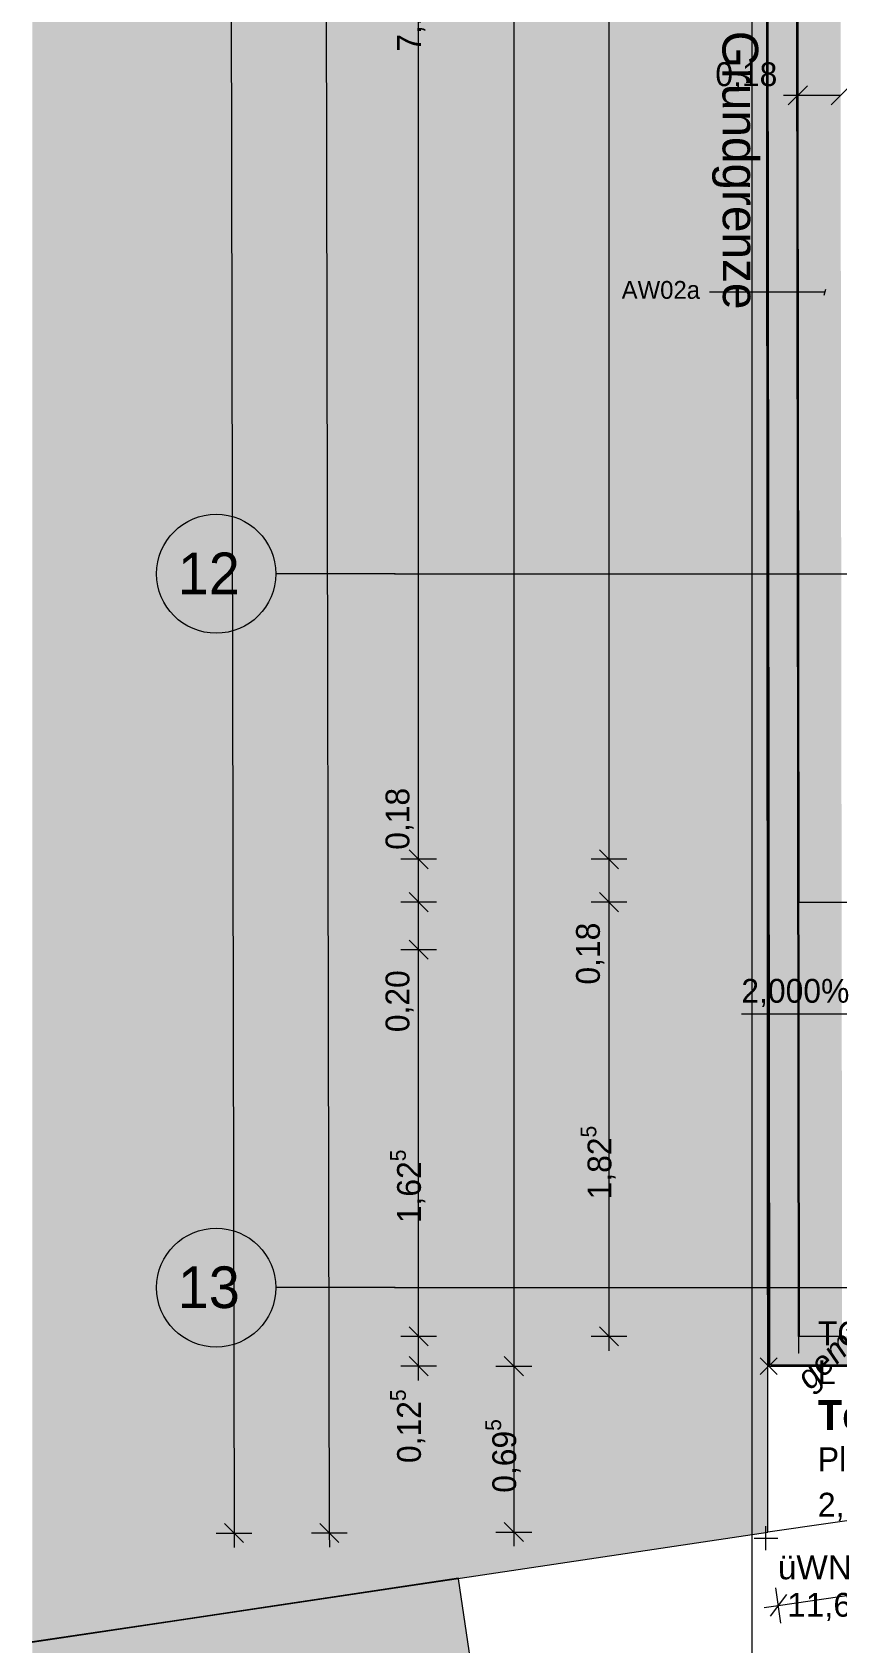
# Model space of a CAD drawing. Header units: metres. Extents: x -3 to 205, y -18 to 45.
# Drawn here: x 29.38 to 32.76, y -14.5 to -7.73 of the extents above; entities that cross this region are included whole.
import ezdxf

# ---------------------------------------------------------------- set-up
doc = ezdxf.new("R2010")
doc.units = ezdxf.units.M
doc.header["$MEASUREMENT"] = 0
doc.linetypes.add('Grenzlinie', pattern=[0.008, 0.003, -0.005])
for name, color, linetype in [('1._1.Stock  PP STG2_4_000 Achsraster', 7, 'Continuous'), ('1._1.Stock  PP STG2_4_110 Wand Aussen', 7, 'Continuous'), ('1._1.Stock  PP STG2_4_210 Decke', 7, 'Continuous'), ('1._1.Stock  PP STG2_4_725 Nachbarbebauung', 7, 'Continuous'), ('1._1.Stock  PP STG2_4_810 Raum', 7, 'Continuous'), ('1._1.Stock  PP STG2_4_844 Umriss 2D', 7, 'Continuous'), ('1._1.Stock  PP STG2_4_910 Allgemein Lageplan Höhen', 7, 'Continuous'), ('1._1.Stock  PP STG2_4_915 Allgemein Beschriftung.x', 7, 'Continuous'), ('1._1.Stock  PP STG2_4_950 Polierplan Bemaßung', 7, 'Continuous'), ('1._1.Stock  PP STG2_4_Neubau_840 Baulinien', 7, 'Continuous')]:
    doc.layers.add(name, color=color, linetype=linetype)
doc.styles.add('ERSTELLTER_STIL_1', font='arial.ttf')
doc.styles.add('ERSTELLTER_STIL_2', font='')
doc.styles.add('ERSTELLTER_STIL_3', font='arialbi.ttf')
doc.styles.add('ERSTELLTER_STIL_6', font='')
doc.styles.get('ERSTELLTER_STIL_2').set_extended_font_data('Eurostile')
doc.styles.get('ERSTELLTER_STIL_6').set_extended_font_data('Eurostile', bold=True)
doc.linetypes.add('Grenze Grundstück', pattern='A,0,[1,415_260415_PP_VA_1_4 1 St1.Shx,S=0.00031746,R=0,X=0,Y=0],-0.04,0', length=0.04)

msp = doc.modelspace()

# ---------------------------------------------------------------- hatches: boundary and pattern name
at = {"layer": '1._1.Stock  PP STG2_4_110 Wand Aussen', "linetype": 'Continuous', "lineweight": 13, "true_color": 0xff6400}
for points in [[(32.594, -13.2087), (32.5793, -1.4519), (32.4591, -1.3048), (32.474, -13.2087)], [(32.4811, -13.3287), (32.5941, -13.2813), (32.594, -13.2087), (32.474, -13.2087), (32.4741, -13.3287)], [(32.594, -13.2087), (32.5941, -13.2813), (32.5991, -13.2792), (32.599, -13.2087)], [(32.5942, -13.3287), (32.9091, -13.3287), (32.9091, -13.2087), (32.7671, -13.2087), (32.5942, -13.2812)], [(32.599, -13.2087), (32.5991, -13.2792), (32.7671, -13.2087)], [(32.5942, -13.2812), (32.4811, -13.3287), (32.5942, -13.3287)]]:
    msp.add_hatch(color=30, dxfattribs=at).paths.add_polyline_path(points)
at = {"layer": '1._1.Stock  PP STG2_4_110 Wand Aussen', "linetype": 'Continuous', "lineweight": 0, "true_color": 0x373737}
msp.add_hatch(color=250, dxfattribs=at).paths.add_polyline_path([(32.599, -13.2087), (32.5844, -1.4987), (32.5794, -1.4987), (32.594, -13.2087)])
at = {"layer": '1._1.Stock  PP STG2_4_110 Wand Aussen', "linetype": 'Continuous', "lineweight": 13, "true_color": 0x3f7f02}
msp.add_hatch(color=76, dxfattribs=at).paths.add_polyline_path([(32.7671, -13.2087), (32.779, -13.2037), (32.7646, -1.6787), (32.5846, -1.6787), (32.599, -13.2087)])
at = {"layer": '1._1.Stock  PP STG2_4_725 Nachbarbebauung', "linetype": 'Continuous', "lineweight": 0, "true_color": 0x1f1f1f}
for points in [[(32.4596, -4.0618), (29.3775, -4.5204), (29.3775, -14.4929), (31.1677, -14.2249), (29.3775, -14.4931), (32.4665, -14.0306)], [(29.3775, -17.8642), (31.6563, -17.5264), (31.1675, -14.2268), (29.3775, -14.4919)]]:
    msp.add_hatch(color=250, dxfattribs=at).paths.add_polyline_path(points)

# ---------------------------------------------------------------- linework, layer by layer
at = {"layer": '1._1.Stock  PP STG2_4_000 Achsraster', "color": 5, "linetype": 'Continuous', "lineweight": 0, "ltscale": 1000}
for p, q in [((32.4, 1.9963), (32.4, -16.0037)), ((30.9, -10.0037), (30.4, -10.0037)), ((30.9, -10.0037), (53.4, -10.0037)), ((30.9, -13.0037), (30.4, -13.0037)), ((30.9, -13.0037), (53.4, -13.0037))]:
    msp.add_line(p, q, dxfattribs=at)
for centre in [(30.15, -10.0037), (30.15, -13.0037)]:
    msp.add_circle(centre, 0.25, dxfattribs=at)
for p in [(30.9, -10.0037), (30.9, -10.0037), (30.9, -13.0037), (30.9, -13.0037)]:
    msp.add_point(p, dxfattribs=at)
at = {"layer": '1._1.Stock  PP STG2_4_110 Wand Aussen', "color": 7, "linetype": 'Continuous', "lineweight": 13, "ltscale": 1000}
for p, q in [((32.4591, -1.3048), (32.474, -13.2087)), ((32.5794, -1.4987), (32.594, -13.2087)), ((32.474, -13.2087), (32.4741, -13.3287)), ((32.599, -13.2087), (32.594, -13.2087)), ((32.599, -13.2087), (32.594, -13.2087)), ((32.7671, -13.2087), (32.599, -13.2087)), ((32.7671, -13.2087), (32.599, -13.2087)), ((32.4811, -13.3287), (32.4741, -13.3287)), ((32.4811, -13.3287), (32.4741, -13.3287)), ((32.4811, -13.3287), (32.5942, -13.3287)), ((32.4811, -13.3287), (32.5942, -13.3287)), ((32.5942, -13.3287), (32.9091, -13.3287))]:
    msp.add_line(p, q, dxfattribs=at)
at = {"layer": '1._1.Stock  PP STG2_4_110 Wand Aussen', "color": 7, "linetype": 'Continuous', "lineweight": 18, "ltscale": 1000}
msp.add_line((32.5846, -1.6787), (32.599, -13.2087), dxfattribs=at)
at = {"layer": '1._1.Stock  PP STG2_4_110 Wand Aussen', "color": 7, "linetype": 'Continuous', "lineweight": 13, "ltscale": 1000, "flags": 128}
for points in [[(32.4541, -1.2987), (32.4691, -13.3337)], [(32.4691, -13.3337), (32.4741, -13.3337)], [(32.4741, -13.3337), (32.9091, -13.3337)]]:
    msp.add_lwpolyline(points, dxfattribs=at)
at = {"layer": '1._1.Stock  PP STG2_4_210 Decke', "color": 7, "linetype": 'Continuous', "lineweight": 13, "ltscale": 1000, "true_color": 0xf4f4f4, "flags": 128}
msp.add_lwpolyline([(32.5844, -1.4987), (32.5972, -11.3837), (41.935, -11.3837), (41.935, -10.8837), (44.785, -10.8837), (44.785, -9.9837), (51.1258, -9.9837), (51.1621, -1.4987), (44.865, -1.4987), (44.865, -3.9237), (42.27, -3.9237), (42.27, -5.8737), (40.275, -5.8737), (40.275, -3.9237), (37.705, -3.9237), (37.705, -1.4987)], close=True, dxfattribs=at)
at = {"layer": '1._1.Stock  PP STG2_4_725 Nachbarbebauung', "color": 8, "linetype": 'Continuous', "lineweight": 13, "ltscale": 1000, "flags": 128}
for points in [[(29.3775, -14.4931), (32.4665, -14.0306), (32.4596, -4.0618), (29.3775, -4.5204)], [(29.3775, -17.8642), (31.6563, -17.5264), (31.1675, -14.2268), (29.3775, -14.4919)]]:
    msp.add_lwpolyline(points, dxfattribs=at)
msp.add_lwpolyline([(29.3775, -14.4929), (31.1677, -14.2249)], close=True, dxfattribs=at)
at = {"layer": '1._1.Stock  PP STG2_4_910 Allgemein Lageplan Höhen', "color": 7, "linetype": 'Continuous', "lineweight": 13, "ltscale": 1000}
for p, q in [((32.4347, -13.3691), (32.5054, -13.2984)), ((32.5054, -13.3691), (32.4347, -13.2984)), ((32.4591, -14.1063), (32.4591, -14.0063)), ((32.4091, -14.0563), (32.5091, -14.0563))]:
    msp.add_line(p, q, dxfattribs=at)
at = {"layer": '1._1.Stock  PP STG2_4_915 Allgemein Beschriftung.x', "color": 7, "linetype": 'Continuous', "lineweight": 13, "ltscale": 1000}
for p, q in [((32.3794, -8.8207), (32.2218, -8.8207)), ((32.7068, -8.8207), (32.3794, -8.8207)), ((32.7034, -8.8332), (32.7101, -8.8082))]:
    msp.add_line(p, q, dxfattribs=at)
at = {"layer": '1._1.Stock  PP STG2_4_950 Polierplan Bemaßung', "color": 1, "linetype": 'Continuous', "lineweight": 13, "ltscale": 1000, "true_color": 0xfb0106}
for p, q in [((30.1939, 1.9963), (30.2252, -14.035)), ((30.5939, 1.9963), (30.6252, -14.0342)), ((31.4, -1.3687), (31.4, -13.3337)), ((32.5108, -14.339), (51.2926, -11.6374)), ((31.44, -13.3737), (31.36, -13.2937)), ((31.325, -13.3337), (31.475, -13.3337)), ((31.4, -13.3337), (31.4, -14.0306)), ((30.1851, -13.9951), (30.2653, -14.0749)), ((30.5851, -13.9943), (30.6653, -14.0742)), ((31.36, -13.9906), (31.44, -14.0706)), ((30.1502, -14.0352), (30.3002, -14.0349)), ((30.2252, -14.035), (30.2253, -14.095)), ((30.5502, -14.0344), (30.7002, -14.0341)), ((30.6252, -14.0342), (30.6253, -14.0942)), ((31.325, -14.0306), (31.475, -14.0306)), ((31.4, -14.0306), (31.4, -14.0906)), ((32.5215, -14.4133), (32.5002, -14.2648)), ((32.4514, -14.3476), (32.5108, -14.339)), ((32.5447, -14.2938), (32.4769, -14.3843))]:
    msp.add_line(p, q, dxfattribs=at)
at = {"layer": '1._1.Stock  PP STG2_4_950 Polierplan Bemaßung', "color": 76, "linetype": 'Continuous', "lineweight": 13, "ltscale": 1000, "true_color": 0x3f7f02}
for p, q in [((31.8, -11.2037), (31.8, -1.6787)), ((32.5928, -8.068), (32.5928, -7.918)), ((32.6328, -7.953), (32.5528, -8.033)), ((32.813, -7.953), (32.733, -8.033)), ((32.5328, -7.993), (32.5928, -7.993)), ((32.5928, -7.993), (32.773, -7.993)), ((31.76, -11.1637), (31.84, -11.2437)), ((31.875, -11.2037), (31.725, -11.2037)), ((31.8, -11.3837), (31.8, -11.2037)), ((31.76, -11.3437), (31.84, -11.4237)), ((31.875, -11.3837), (31.725, -11.3837)), ((31.8, -13.2087), (31.8, -11.3837)), ((31.76, -13.1687), (31.84, -13.2487)), ((31.875, -13.2087), (31.725, -13.2087)), ((31.8, -13.2687), (31.8, -13.2087))]:
    msp.add_line(p, q, dxfattribs=at)
at = {"layer": '1._1.Stock  PP STG2_4_950 Polierplan Bemaßung', "color": 6, "linetype": 'Continuous', "lineweight": 13, "ltscale": 1000, "true_color": 0xfb02fe}
for p, q in [((31, -11.2037), (31, -4.0487)), ((30.96, -11.1637), (31.04, -11.2437)), ((31.075, -11.2037), (30.925, -11.2037)), ((31, -11.3837), (31, -11.2037)), ((30.96, -11.3437), (31.04, -11.4237)), ((31.075, -11.3837), (30.925, -11.3837)), ((31, -11.5837), (31, -11.3837)), ((30.96, -11.5437), (31.04, -11.6237)), ((31.075, -11.5837), (30.925, -11.5837)), ((31, -13.2087), (31, -11.5837)), ((30.96, -13.1687), (31.04, -13.2487)), ((31.075, -13.2087), (30.925, -13.2087)), ((31, -13.3337), (31, -13.2087)), ((30.96, -13.2937), (31.04, -13.3737)), ((31.075, -13.3337), (30.925, -13.3337)), ((31, -13.3937), (31, -13.3337))]:
    msp.add_line(p, q, dxfattribs=at)
at = {"layer": '1._1.Stock  PP STG2_4_950 Polierplan Bemaßung', "color": 171, "linetype": 'Continuous', "lineweight": 13, "ltscale": 1000, "true_color": 0x6c6cff}
msp.add_line((32.872, -11.854), (32.3557, -11.854), dxfattribs=at)
at = {"layer": '1._1.Stock  PP STG2_4_Neubau_840 Baulinien', "color": 76, "linetype": 'Grenze Grundstück', "lineweight": 13, "ltscale": 1000, "true_color": 0x3f7f02, "flags": 128}
msp.add_lwpolyline([(51.314, 1.9963), (51.3035, 0.426), (51.2486, -11.3318), (32.4665, -14.0306), (32.4591, 1.9963)], dxfattribs=at)
at = {"layer": '1._1.Stock  PP STG2_4_Neubau_840 Baulinien', "color": 1, "linetype": 'Grenzlinie', "lineweight": 25, "ltscale": 1000, "true_color": 0xfb0106, "flags": 128}
msp.add_lwpolyline([(29.3775, -17.8848), (32.5189, -17.4224), (32.4665, -14.0306), (51.2486, -11.3318), (56.3775, -10.5132)], dxfattribs=at)

# ---------------------------------------------------------------- texts
at = {"layer": '1._1.Stock  PP STG2_4_000 Achsraster', "color": 5, "linetype": 'Continuous', "lineweight": 0, "char_height": 0.175, "attachment_point": 1, "style": 'ERSTELLTER_STIL_2'}
for s, insert in [('\\A1;{\\pql;\\pt0;\\fEurostile|b0|i0|c0|p0;\\W1.000000;12}', (29.989, -9.9145)), ('\\A1;{\\pql;\\pt0;\\fEurostile|b0|i0|c0|p0;\\W1.000000;13}', (29.989, -12.9145))]:
    msp.add_mtext(s, dxfattribs=dict(at, insert=insert))
at = {"layer": '1._1.Stock  PP STG2_4_810 Raum', "color": 7, "linetype": 'Continuous', "lineweight": 13, "attachment_point": 1}
for s, insert, char_height, style in [('\\A1;{\\pql;\\pt0;\\fEurostile|b0|i0|c0|p0;\\W1.000000;TOP 04}', (32.677, -13.1458), 0.1, 'ERSTELLTER_STIL_2'), ('\\A1;{\\pql;\\pt0;\\fEurostile|b0|i0|c0|p0;\\W1.000000;L}', (32.677, -13.3093), 0.1, 'ERSTELLTER_STIL_2'), ('\\A1;{\\pql;\\pt0;\\fEurostile|b1|i0|c0|p0;\\W1.000000;Terrasse}', (32.677, -13.4765), 0.125, 'ERSTELLTER_STIL_6'), ('\\A1;{\\pql;\\pt0;\\fEurostile|b0|i0|c0|p0;\\W1.000000;Plattenbelag}', (32.677, -13.675), 0.1, 'ERSTELLTER_STIL_2'), ('\\A1;{\\pql;\\pt0,0.05;\\fEurostile|b0|i0|c0|p0;\\W1.000000;2,13\\fEurostile|b0|i0|c0|p0;\\W1.000000;\\A1{\\H.66x;\\S^  ;}\\fEurostile|b0|i0|c0|p0;\\W1.000000; m\\fEurostile|b0|i0|c0|p0;\\W1.000000;\\A1{\\H.66x;\\S2^  ;}}', (32.677, -13.8365), 0.1, 'ERSTELLTER_STIL_2')]:
    msp.add_mtext(s, dxfattribs=dict(at, insert=insert, char_height=char_height, style=style))
at = {"layer": '1._1.Stock  PP STG2_4_844 Umriss 2D', "color": 76, "linetype": 'Continuous', "lineweight": 13, "true_color": 0x3f7f02, "insert": (32.3295, -8.3075), "char_height": 0.15, "attachment_point": 5, "rotation": 270.11192, "style": 'ERSTELLTER_STIL_2'}
msp.add_mtext('\\A1;{\\pqc;\\fEurostile|b0|i0|c0|p0;\\W1.000000;Grundgrenze}', dxfattribs=at)
at = {"layer": '1._1.Stock  PP STG2_4_910 Allgemein Lageplan Höhen', "color": 7, "linetype": 'Continuous', "lineweight": 13, "insert": (32.5753, -13.3683), "char_height": 0.1, "attachment_point": 1, "rotation": 45, "style": 'ERSTELLTER_STIL_3'}
msp.add_mtext('\\A1;{\\pql;\\fArial Italic|b0|i0|c0|p0;\\W1.000000;gemittelt}', dxfattribs=at)
at = {"layer": '1._1.Stock  PP STG2_4_910 Allgemein Lageplan Höhen', "color": 7, "linetype": 'Continuous', "lineweight": 13, "char_height": 0.1, "attachment_point": 1, "style": 'ERSTELLTER_STIL_1'}
for s, insert in [('\\A1;{\\pql;\\fArial|b0|i0|c0|p0;\\W1.000000;üWN}', (32.5091, -14.1291)), ('\\A1;{\\pql;\\fArial|b0|i0|c0|p0;\\W1.000000; 11,6800}', (32.5091, -14.2863))]:
    msp.add_mtext(s, dxfattribs=dict(at, insert=insert))
at = {"layer": '1._1.Stock  PP STG2_4_915 Allgemein Beschriftung.x', "color": 7, "linetype": 'Continuous', "lineweight": 13, "insert": (31.8531, -8.8113), "char_height": 0.075, "attachment_point": 4, "style": 'ERSTELLTER_STIL_2'}
msp.add_mtext('\\A1;{\\pql;\\fEurostile|b0|i0|c0|p0;\\W1.000000;AW02a}', dxfattribs=at)
at = {"layer": '1._1.Stock  PP STG2_4_950 Polierplan Bemaßung', "color": 6, "linetype": 'Continuous', "lineweight": 13, "true_color": 0xfb02fe, "char_height": 0.1, "attachment_point": 7, "rotation": 90, "style": 'ERSTELLTER_STIL_2'}
for s, insert in [('\\A1;{\\pql;\\fEurostile|b0|i0|c0|p0;\\W1.000000;7,15\\fEurostile|b0|i0|c0|p0;\\W1.000000;\\A1{\\H.66x;\\S5^  ;}}', (31.039, -7.8098)), ('\\A1;{\\pql;\\fEurostile|b0|i0|c0|p0;\\W1.000000;1,62\\fEurostile|b0|i0|c0|p0;\\W1.000000;\\A1{\\H.66x;\\S5^  ;}}', (31.039, -12.7329)), ('\\A1;{\\pql;\\fEurostile|b0|i0|c0|p0;\\W1.000000;0,12\\fEurostile|b0|i0|c0|p0;\\W1.000000;\\A1{\\H.66x;\\S5^  ;}}', (31.039, -13.7408))]:
    msp.add_mtext(s, dxfattribs=dict(at, insert=insert))
at = {"layer": '1._1.Stock  PP STG2_4_950 Polierplan Bemaßung', "color": 76, "linetype": 'Continuous', "lineweight": 13, "true_color": 0x3f7f02, "insert": (32.2464, -7.973), "char_height": 0.1, "width": 0.306373, "attachment_point": 7, "style": 'ERSTELLTER_STIL_2'}
msp.add_mtext('\\A1;{\\pql;\\fEurostile|b0|i0|c0|p0;\\W1.000000;0,18}', dxfattribs=at)
at = {"layer": '1._1.Stock  PP STG2_4_950 Polierplan Bemaßung', "color": 6, "linetype": 'Continuous', "lineweight": 13, "true_color": 0xfb02fe, "char_height": 0.1, "width": 0.306373, "attachment_point": 7, "rotation": 90, "style": 'ERSTELLTER_STIL_2'}
for s, insert in [('\\A1;{\\pql;\\fEurostile|b0|i0|c0|p0;\\W1.000000;0,18}', (30.98, -11.1637)), ('\\A1;{\\pql;\\fEurostile|b0|i0|c0|p0;\\W1.000000;0,20}', (30.98, -11.9301))]:
    msp.add_mtext(s, dxfattribs=dict(at, insert=insert))
at = {"layer": '1._1.Stock  PP STG2_4_950 Polierplan Bemaßung', "color": 76, "linetype": 'Continuous', "lineweight": 13, "true_color": 0x3f7f02, "insert": (31.78, -11.7301), "char_height": 0.1, "width": 0.306373, "attachment_point": 7, "rotation": 90, "style": 'ERSTELLTER_STIL_2'}
msp.add_mtext('\\A1;{\\pql;\\fEurostile|b0|i0|c0|p0;\\W1.000000;0,18}', dxfattribs=at)
at = {"layer": '1._1.Stock  PP STG2_4_950 Polierplan Bemaßung', "color": 171, "linetype": 'Continuous', "lineweight": 13, "true_color": 0x6c6cff, "insert": (32.3557, -11.8249), "char_height": 0.1, "attachment_point": 7, "style": 'ERSTELLTER_STIL_2'}
msp.add_mtext('\\A1;{\\pql;\\fEurostile|b0|i0|c0|p0;\\W1.000000;2,000\\fEurostile|b0|i0|c0|p0;\\W1.000000;%}', dxfattribs=at)
at = {"layer": '1._1.Stock  PP STG2_4_950 Polierplan Bemaßung', "color": 76, "linetype": 'Continuous', "lineweight": 13, "true_color": 0x3f7f02, "insert": (31.839, -12.6329), "char_height": 0.1, "attachment_point": 7, "rotation": 90, "style": 'ERSTELLTER_STIL_2'}
msp.add_mtext('\\A1;{\\pql;\\fEurostile|b0|i0|c0|p0;\\W1.000000;1,82\\fEurostile|b0|i0|c0|p0;\\W1.000000;\\A1{\\H.66x;\\S5^  ;}}', dxfattribs=at)
at = {"layer": '1._1.Stock  PP STG2_4_950 Polierplan Bemaßung', "color": 1, "linetype": 'Continuous', "lineweight": 13, "true_color": 0xfb0106, "insert": (31.439, -13.8657), "char_height": 0.1, "attachment_point": 7, "rotation": 90, "style": 'ERSTELLTER_STIL_2'}
msp.add_mtext('\\A1;{\\pql;\\fEurostile|b0|i0|c0|p0;\\W1.000000;0,69\\fEurostile|b0|i0|c0|p0;\\W1.000000;\\A1{\\H.66x;\\S5^  ;}}', dxfattribs=at)

doc.saveas('drawing.dxf')
